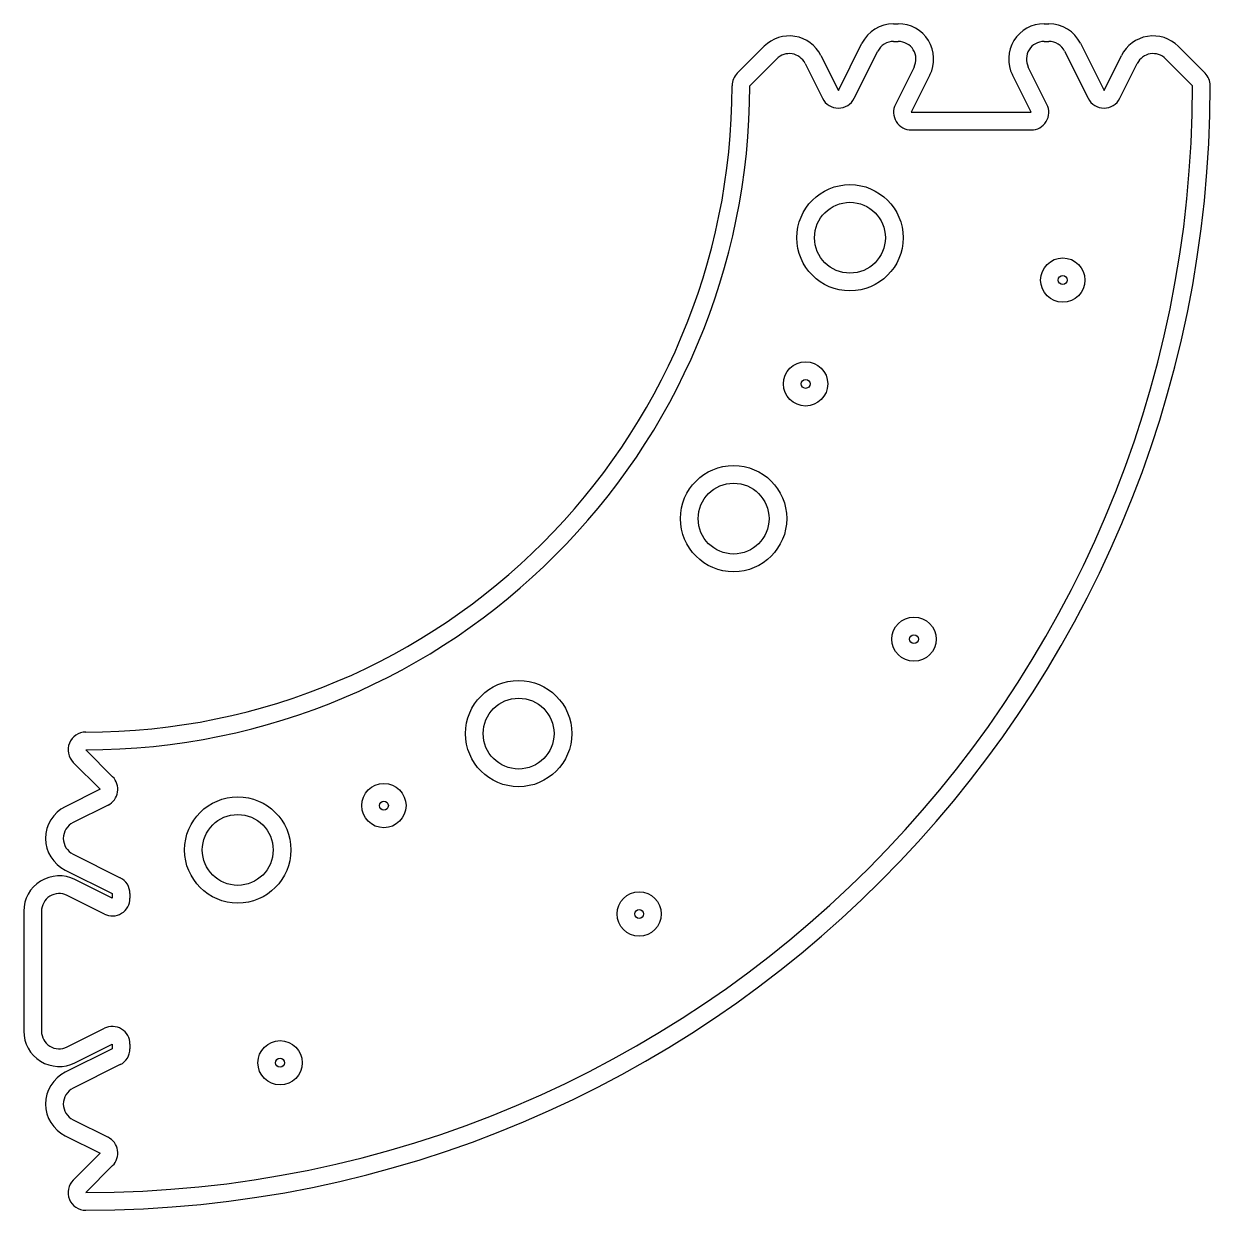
# Model space of a CAD drawing. Header units: millimetres. Extents: x -7 to 127, y -127 to 7.
import ezdxf

# ---------------------------------------------------------------- set-up
doc = ezdxf.new("R2010")
doc.units = ezdxf.units.MM
doc.layers.add('default', color=7, linetype='CONTINUOUS')
doc.layers.add('trajectoire_D4', color=7, linetype='CONTINUOUS')

msp = doc.modelspace()

# ---------------------------------------------------------------- linework, layer by layer
at = {"layer": 'default', "color": 0, "linetype": 'CONTINUOUS'}
for p, q in [((91.236068, 5), (91.763932, 5)), ((108.236068, 5), (108.763932, 5)), ((75, 0), (78.037883, 3.037883)), ((86.788854, -1.422291), (89.447214, 3.894427)), ((110.552786, 3.894427), (113.211146, -1.422291)), ((121.962117, 3.037883), (125, 0)), ((81.240951, 2.518097), (83.211146, -1.422291)), ((93.552786, 2.105573), (91.447214, -2.105573)), ((108.552786, -2.105573), (106.447214, 2.105573)), ((116.788854, -1.422291), (118.759049, 2.518097)), ((93.236068, -5), (106.763932, -5)), ((0, -75), (3.037883, -78.037883)), ((2.518097, -81.240951), (-1.422291, -83.211146)), ((-1.422291, -86.788854), (3.894427, -89.447214)), ((2.105573, -93.552786), (-2.105573, -91.447214)), ((5, -91.236068), (5, -91.763932)), ((-5, -93.236068), (-5, -106.763932)), ((-2.105573, -108.552786), (2.105573, -106.447214)), ((5, -108.236068), (5, -108.763932)), ((3.894427, -110.552786), (-1.422291, -113.211146)), ((-1.422291, -116.788854), (2.518097, -118.759049)), ((3.037883, -121.962117), (0, -125))]:
    msp.add_line(p, q, dxfattribs=at)
for centre, radius in [((86.309105, -17.167948), 6), ((110.338344, -21.947661), 2.5), ((81.301399, -33.676142), 2.5), ((73.169326, -48.890181), 6), ((93.540331, -62.501651), 2.5), ((48.890181, -73.169326), 6), ((33.676142, -81.301399), 2.5), ((17.167948, -86.309105), 6), ((62.501651, -93.540331), 2.5), ((21.947661, -110.338344), 2.5)]:
    msp.add_circle(centre, radius, dxfattribs=at)
for centre, radius, start, end in [((91.236068, 3), 2, 90, 153.434949), ((91.763932, 3), 2, 333.434949, 90), ((108.236068, 3), 2, 90, 206.565051), ((108.763932, 3), 2, 26.565051, 90), ((79.452097, 1.62367), 2, 26.565051, 135), ((120.547903, 1.62367), 2, 45, 153.434949), ((0, 0), 75, 270, 0), ((0, 0), 125, 270, 0), ((85, -0.527864), 2, 206.565051, 333.434949), ((93.236068, -3), 2, 153.434949, 270), ((106.763932, -3), 2, 270, 26.565051), ((115, -0.527864), 2, 206.565051, 333.434949), ((1.62367, -79.452097), 2, 296.565051, 45), ((-0.527864, -85), 2, 116.565051, 243.434949), ((3, -91.236068), 2, 0, 63.434949), ((-3, -93.236068), 2, 63.434949, 180), ((3, -91.763932), 2, 243.434949, 0), ((-3, -106.763932), 2, 180, 296.565051), ((3, -108.236068), 2, 0, 116.565051), ((3, -108.763932), 2, 296.565051, 0), ((-0.527864, -115), 2, 116.565051, 243.434949), ((1.62367, -120.547903), 2, 315, 63.434949)]:
    msp.add_arc(centre, radius, start, end, dxfattribs=at)
at = {"layer": 'trajectoire_D4', "color": 0, "linetype": 'CONTINUOUS'}
for p, q in [((91.236068, 7), (91.763932, 7)), ((108.236068, 7), (108.763932, 7))]:
    msp.add_line(p, q, dxfattribs=at)
at = {"layer": 'trajectoire_D4', "color": 9, "linetype": 'CONTINUOUS'}
for p, q in [((73.585786, 1.414214), (76.62367, 4.452097)), ((85, -0.527864), (87.658359, 4.788854)), ((112.341641, 4.788854), (115, -0.527864)), ((123.37633, 4.452097), (126.414214, 1.414214)), ((83.029806, 3.412524), (85, -0.527864)), ((115, -0.527864), (116.970194, 3.412524)), ((95.341641, 1.211146), (93.236068, -3)), ((106.763932, -3), (104.658359, 1.211146)), ((93.236068, -3), (106.763932, -3)), ((-1.414214, -76.414214), (1.62367, -79.452097)), ((1.62367, -79.452097), (-2.316718, -81.422291)), ((-2.316718, -88.577709), (3, -91.236068)), ((3, -91.763932), (-1.211146, -89.658359)), ((3, -91.236068), (3, -91.763932)), ((-7, -93.236068), (-7, -106.763932)), ((-1.211146, -110.341641), (3, -108.236068)), ((3, -108.236068), (3, -108.763932)), ((3, -108.763932), (-2.316718, -111.422291)), ((-2.316718, -118.577709), (1.62367, -120.547903)), ((1.62367, -120.547903), (-1.414214, -123.585786))]:
    msp.add_line(p, q, dxfattribs=at)
for centre, radius in [((86.309105, -17.167948), 4), ((110.338344, -21.947661), 0.5), ((81.301399, -33.676142), 0.5), ((73.169326, -48.890181), 4), ((93.540331, -62.501651), 0.5), ((48.890181, -73.169326), 4), ((33.676142, -81.301399), 0.5), ((17.167948, -86.309105), 4), ((62.501651, -93.540331), 0.5), ((21.947661, -110.338344), 0.5)]:
    msp.add_circle(centre, radius, dxfattribs=at)
for centre, radius, start, end in [((91.236068, 3), 4, 90, 153.434949), ((91.763932, 3), 4, 333.434949, 90), ((108.236068, 3), 4, 90, 206.565051), ((108.763932, 3), 4, 26.565051, 90), ((79.452097, 1.62367), 4, 26.565051, 135), ((120.547903, 1.62367), 4, 45, 153.434949), ((75, 0), 2, 135, 180), ((125, 0), 2, 0, 45), ((0, 0), 73, 270, 0), ((0, 0), 127, 270, 0), ((0, -75), 2, 90, 225), ((-0.527864, -85), 4, 116.565051, 243.434949), ((-3, -93.236068), 4, 63.434949, 180), ((-3, -106.763932), 4, 180, 296.565051), ((-0.527864, -115), 4, 116.565051, 243.434949), ((0, -125), 2, 135, 270)]:
    msp.add_arc(centre, radius, start, end, dxfattribs=at)

doc.saveas('drawing.dxf')
